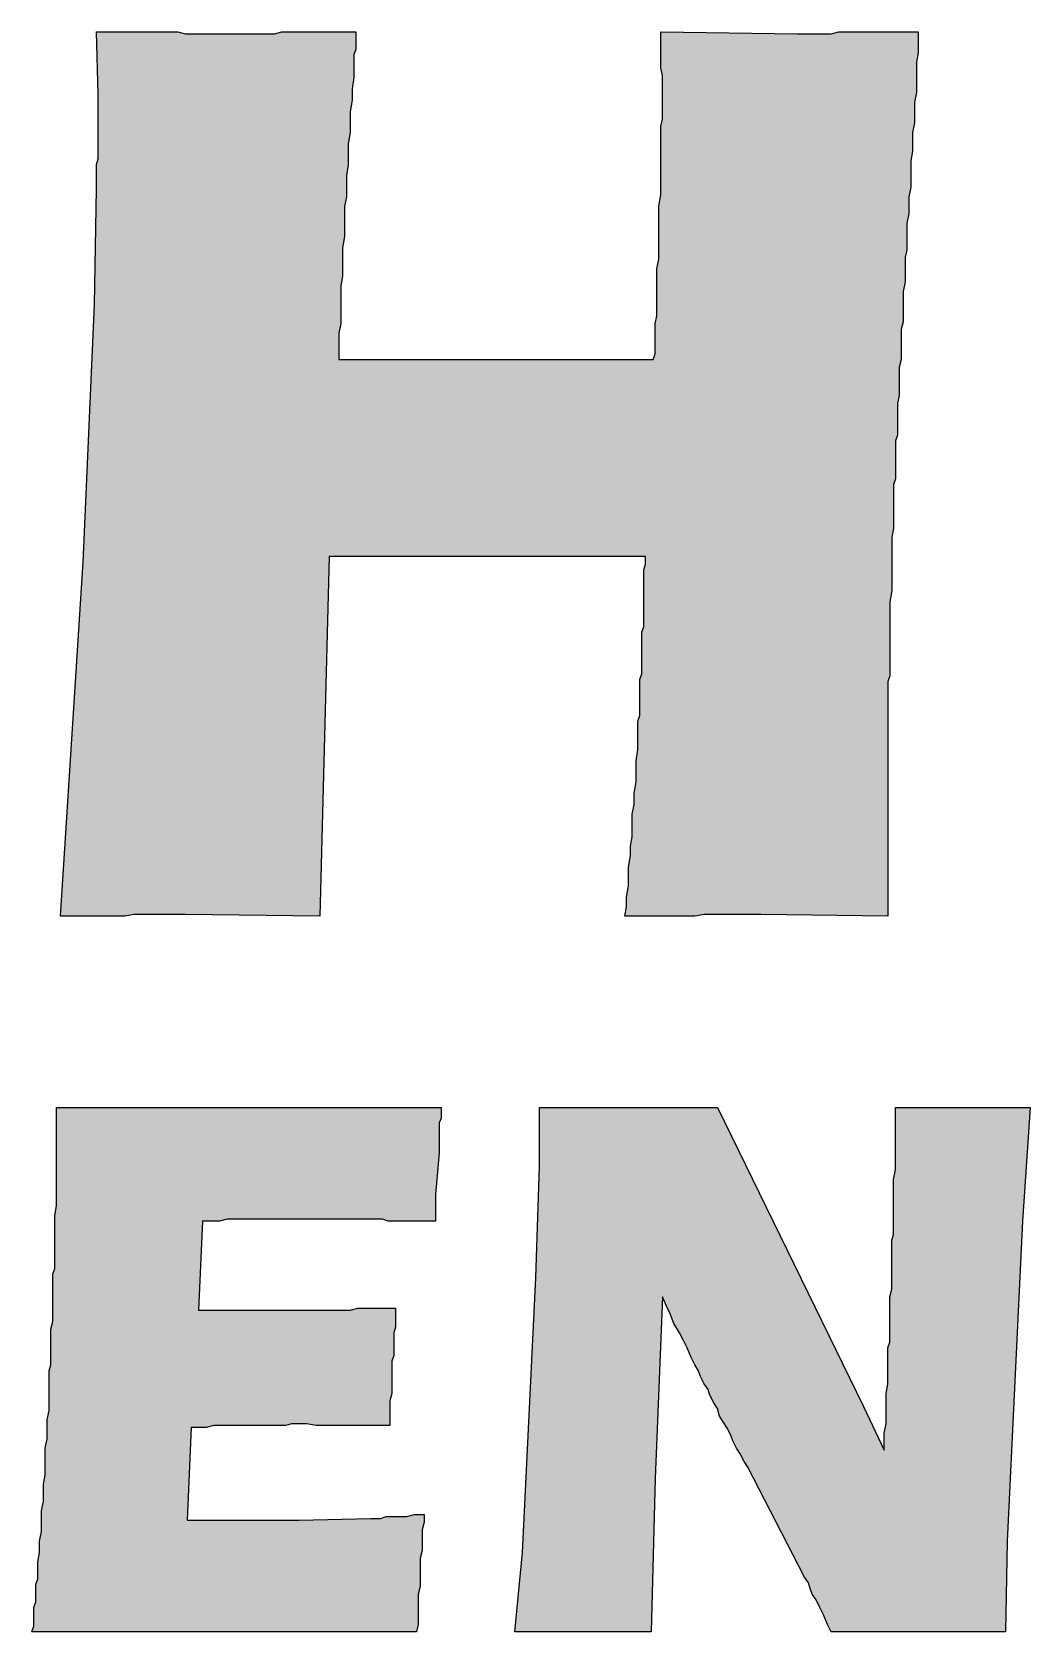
# Model space of a CAD drawing. Extents: x 0 to 17.8, y 0 to 22.
# Drawn here: x 14.9952 to 15.2679, y 3.3434 to 3.7807 of the extents above; entities that cross this region are included whole.
import ezdxf

# ---------------------------------------------------------------- set-up
doc = ezdxf.new("R2010")
doc.units = 0
doc.header["$LTSCALE"] = 10
doc.header["$MEASUREMENT"] = 0
doc.layers.add('BDR-18', color=1, linetype='Continuous')

# ---------------------------------------------------------------- blocks, each defined once
blk = doc.blocks.new('hel_logo_md_borderless_NAN')
at = {"layer": 'BDR-18', "linetype": 'ByBlock'}
h = blk.add_hatch(color=256, dxfattribs=at)
h.dxf.hatch_style = 1
h.paths.add_polyline_path([(0.60466, 0.95615), (0.6146, 1.11099), (0.61957, 1.2236), (0.6204, 1.27411), (0.6204, 1.2766), (0.6204, 1.27908), (0.6204, 1.28156), (0.6204, 1.28488), (0.62123, 1.28736), (0.62123, 1.28984), (0.62123, 1.29233), (0.62123, 1.29481), (0.62123, 1.29812), (0.62123, 1.30061), (0.62123, 1.30309), (0.62123, 1.30558), (0.62123, 1.30806), (0.62123, 1.31055), (0.62123, 1.31303), (0.62123, 1.31551), (0.6204, 1.34284), (0.62288, 1.34284), (0.62537, 1.34284), (0.63033, 1.34284), (0.6353, 1.34284), (0.63944, 1.34284), (0.64358, 1.34284), (0.64772, 1.34284), (0.65186, 1.34284), (0.656, 1.34284), (0.65931, 1.34201), (0.66263, 1.34201), (0.66594, 1.34201), (0.66925, 1.34201), (0.67256, 1.34201), (0.67505, 1.34201), (0.67753, 1.34201), (0.68002, 1.34201), (0.68498, 1.34201), (0.68664, 1.34201), (0.68995, 1.34201), (0.69244, 1.34201), (0.69492, 1.34201), (0.69823, 1.34201), (0.70154, 1.34284), (0.70486, 1.34284), (0.709, 1.34284), (0.71231, 1.34284), (0.71645, 1.34284), (0.72059, 1.34284), (0.72473, 1.34284), (0.7297, 1.34284), (0.73384, 1.34284), (0.73384, 1.34035), (0.73384, 1.33787), (0.73384, 1.33539), (0.73301, 1.3329), (0.73301, 1.33042), (0.73301, 1.32793), (0.73301, 1.32545), (0.73301, 1.32297), (0.73218, 1.318), (0.73218, 1.31303), (0.73135, 1.30806), (0.73135, 1.30309), (0.73135, 1.29895), (0.73053, 1.29398), (0.73053, 1.28902), (0.73053, 1.28488), (0.7297, 1.27991), (0.7297, 1.27494), (0.7297, 1.2708), (0.72887, 1.26666), (0.72887, 1.26169), (0.72887, 1.25755), (0.72887, 1.25341), (0.72804, 1.24844), (0.72804, 1.2443), (0.72804, 1.24016), (0.72804, 1.23602), (0.72721, 1.23188), (0.72721, 1.22774), (0.72721, 1.2236), (0.72721, 1.21946), (0.72721, 1.21532), (0.72638, 1.21118), (0.72638, 1.20704), (0.72638, 1.2029), (0.72638, 1.19959), (0.86384, 1.19959), (0.86467, 1.20207), (0.86467, 1.20539), (0.86467, 1.2087), (0.86467, 1.21201), (0.86467, 1.21532), (0.86549, 1.21863), (0.86549, 1.22277), (0.86549, 1.22691), (0.86549, 1.23023), (0.86549, 1.23437), (0.86549, 1.23933), (0.86632, 1.24348), (0.86632, 1.24762), (0.86632, 1.25258), (0.86632, 1.25755), (0.86632, 1.26004), (0.86632, 1.26169), (0.86632, 1.26418), (0.86632, 1.26666), (0.86715, 1.27163), (0.86715, 1.27577), (0.86715, 1.27991), (0.86715, 1.28405), (0.86715, 1.28819), (0.86715, 1.29233), (0.86715, 1.29564), (0.86715, 1.29895), (0.86715, 1.30144), (0.86798, 1.30475), (0.86798, 1.30723), (0.86798, 1.30972), (0.86798, 1.3122), (0.86798, 1.31634), (0.86798, 1.318), (0.86798, 1.32048), (0.86798, 1.32379), (0.86715, 1.32711), (0.86715, 1.33042), (0.86715, 1.33373), (0.86715, 1.3387), (0.86715, 1.34284), (0.92677, 1.34201), (0.93008, 1.34201), (0.93174, 1.34201), (0.93422, 1.34201), (0.93588, 1.34201), (0.93919, 1.34201), (0.94167, 1.34201), (0.94498, 1.34284), (0.9483, 1.34284), (0.95244, 1.34284), (0.95658, 1.34284), (0.96072, 1.34284), (0.96486, 1.34284), (0.96734, 1.34284), (0.96983, 1.34284), (0.97231, 1.34284), (0.97479, 1.34284), (0.97728, 1.34284), (0.97976, 1.34284), (0.97976, 1.3387), (0.97976, 1.33373), (0.97893, 1.32959), (0.97893, 1.32462), (0.97893, 1.32048), (0.97893, 1.31634), (0.97811, 1.3122), (0.97811, 1.30723), (0.97811, 1.30309), (0.97728, 1.29895), (0.97728, 1.29481), (0.97728, 1.29067), (0.97645, 1.28653), (0.97645, 1.28239), (0.97645, 1.27908), (0.97645, 1.27494), (0.97562, 1.2708), (0.97562, 1.26666), (0.97562, 1.26335), (0.97479, 1.25921), (0.97479, 1.25507), (0.97479, 1.25176), (0.97479, 1.24762), (0.97397, 1.2443), (0.97397, 1.24016), (0.97397, 1.23685), (0.97397, 1.23354), (0.97314, 1.2294), (0.97314, 1.22609), (0.97314, 1.22277), (0.97314, 1.21946), (0.97314, 1.21615), (0.97231, 1.21284), (0.97231, 1.20953), (0.97231, 1.20621), (0.97231, 1.2029), (0.97231, 1.19959), (0.97148, 1.19628), (0.97148, 1.19297), (0.97148, 1.18965), (0.97148, 1.18717), (0.97148, 1.18386), (0.97065, 1.18054), (0.97065, 1.17806), (0.97065, 1.17475), (0.97065, 1.17226), (0.97065, 1.16895), (0.97065, 1.16647), (0.96983, 1.16398), (0.96983, 1.16067), (0.96983, 1.15819), (0.96983, 1.1557), (0.96983, 1.15322), (0.96983, 1.14991), (0.96983, 1.14742), (0.969, 1.14494), (0.969, 1.14246), (0.969, 1.13997), (0.969, 1.13583), (0.969, 1.13086), (0.969, 1.1259), (0.96817, 1.12175), (0.96817, 1.11761), (0.96817, 1.11265), (0.96817, 1.10851), (0.96817, 1.10354), (0.96817, 1.09857), (0.96734, 1.0936), (0.96734, 1.08946), (0.96734, 1.08449), (0.96734, 1.08201), (0.96734, 1.07953), (0.96734, 1.07704), (0.96734, 1.07456), (0.96734, 1.07207), (0.96734, 1.06876), (0.96734, 1.06628), (0.96734, 1.06379), (0.96734, 1.06131), (0.96651, 1.05882), (0.96651, 1.05634), (0.96651, 1.05386), (0.96651, 1.05054), (0.96651, 1.04806), (0.96651, 1.04558), (0.96651, 1.04309), (0.96651, 1.04061), (0.96651, 1.0373), (0.96651, 1.03481), (0.96651, 1.03233), (0.96651, 1.02902), (0.96651, 1.02653), (0.96651, 1.02405), (0.96651, 1.02074), (0.96651, 1.01825), (0.96651, 1.01577), (0.96651, 1.01246), (0.96651, 1.00997), (0.96651, 1.00666), (0.96651, 1.00417), (0.96651, 1.00086), (0.96651, 0.99838), (0.96651, 0.99507), (0.96651, 0.99258), (0.96651, 0.98927), (0.96651, 0.98679), (0.96651, 0.98347), (0.96651, 0.98016), (0.96651, 0.97768), (0.96651, 0.97437), (0.96651, 0.97188), (0.96651, 0.96857), (0.96651, 0.96526), (0.96651, 0.96195), (0.96651, 0.95946), (0.96651, 0.95615), (0.91104, 0.95698), (0.90689, 0.95698), (0.90524, 0.95698), (0.90275, 0.95698), (0.89944, 0.95698), (0.89696, 0.95698), (0.89365, 0.95698), (0.88951, 0.95698), (0.88619, 0.95698), (0.88205, 0.95615), (0.87791, 0.95615), (0.87295, 0.95615), (0.87046, 0.95615), (0.86798, 0.95615), (0.86549, 0.95615), (0.86301, 0.95615), (0.8597, 0.95615), (0.85721, 0.95615), (0.85473, 0.95615), (0.85142, 0.95615), (0.85225, 0.96029), (0.85225, 0.96443), (0.85307, 0.9694), (0.85307, 0.97354), (0.85307, 0.97768), (0.8539, 0.98265), (0.8539, 0.98679), (0.85473, 0.99093), (0.85473, 0.99589), (0.85473, 1.00086), (0.85556, 1.005), (0.85556, 1.00997), (0.85639, 1.01494), (0.85639, 1.01908), (0.85639, 1.02405), (0.85721, 1.02902), (0.85721, 1.0315), (0.85721, 1.03398), (0.85721, 1.03647), (0.85721, 1.03895), (0.85721, 1.04144), (0.85804, 1.04392), (0.85804, 1.0464), (0.85804, 1.04889), (0.85804, 1.05137), (0.85804, 1.05386), (0.85804, 1.05717), (0.85804, 1.05965), (0.85887, 1.06214), (0.85887, 1.06462), (0.85887, 1.06711), (0.85887, 1.06959), (0.85887, 1.07207), (0.85887, 1.07539), (0.85887, 1.07787), (0.85887, 1.08035), (0.8597, 1.08284), (0.8597, 1.08532), (0.8597, 1.08863), (0.8597, 1.09112), (0.8597, 1.0936), (0.8597, 1.09691), (0.8597, 1.0994), (0.8597, 1.10188), (0.8597, 1.10519), (0.8597, 1.10768), (0.86053, 1.11016), (0.86053, 1.11347), (0.72224, 1.11347), (0.7181, 0.95615), (0.65931, 0.95698), (0.656, 0.95698), (0.65352, 0.95698), (0.65186, 0.95698), (0.64938, 0.95698), (0.64607, 0.95698), (0.64358, 0.95698), (0.64027, 0.95698), (0.63696, 0.95698), (0.63282, 0.95615), (0.62868, 0.95615), (0.62454, 0.95615), (0.6204, 0.95615), (0.61791, 0.95615), (0.61543, 0.95615), (0.61295, 0.95615), (0.61046, 0.95615), (0.60798, 0.95615)])
h = blk.add_hatch(color=256, dxfattribs=at)
h.dxf.hatch_style = 1
h.paths.add_polyline_path([(0.59224, 0.64315), (0.59307, 0.64564), (0.59307, 0.64812), (0.59307, 0.65061), (0.59307, 0.65392), (0.5939, 0.6564), (0.5939, 0.65889), (0.5939, 0.66137), (0.5939, 0.66386), (0.59473, 0.66634), (0.59473, 0.66882), (0.59473, 0.67379), (0.59556, 0.67793), (0.59556, 0.6829), (0.59638, 0.68704), (0.59638, 0.69201), (0.59638, 0.69615), (0.59721, 0.70029), (0.59721, 0.70443), (0.59721, 0.70774), (0.59804, 0.71188), (0.59804, 0.71602), (0.59804, 0.71933), (0.59804, 0.72347), (0.59887, 0.72761), (0.59887, 0.73175), (0.59887, 0.73589), (0.5997, 0.74003), (0.5997, 0.745), (0.5997, 0.74997), (0.5997, 0.75245), (0.5997, 0.75494), (0.5997, 0.75742), (0.60052, 0.75991), (0.60052, 0.76239), (0.60052, 0.76487), (0.60052, 0.76736), (0.60052, 0.77067), (0.60052, 0.77316), (0.60052, 0.77564), (0.60135, 0.77895), (0.60135, 0.78144), (0.60135, 0.78475), (0.60135, 0.78723), (0.60135, 0.79054), (0.60135, 0.79386), (0.60135, 0.79634), (0.60135, 0.79965), (0.60218, 0.80214), (0.60218, 0.80545), (0.60218, 0.80793), (0.60218, 0.81042), (0.60218, 0.8129), (0.60218, 0.81538), (0.60218, 0.8187), (0.60218, 0.82035), (0.60218, 0.82532), (0.60301, 0.82946), (0.60301, 0.8336), (0.60301, 0.83774), (0.60301, 0.84188), (0.60301, 0.84519), (0.60301, 0.84768), (0.60301, 0.85099), (0.60301, 0.85347), (0.60301, 0.85596), (0.60301, 0.85761), (0.60301, 0.87252), (0.60798, 0.87252), (0.61212, 0.87252), (0.61709, 0.87252), (0.62205, 0.87252), (0.62454, 0.87252), (0.62702, 0.87252), (0.62951, 0.87252), (0.63199, 0.87252), (0.63447, 0.87252), (0.63696, 0.87252), (0.63944, 0.87252), (0.64193, 0.87252), (0.64524, 0.87252), (0.64772, 0.87252), (0.65021, 0.87252), (0.65352, 0.87252), (0.656, 0.87252), (0.65931, 0.87252), (0.6618, 0.87252), (0.66511, 0.87252), (0.66759, 0.87252), (0.67091, 0.87252), (0.67339, 0.87252), (0.6767, 0.87252), (0.68002, 0.87252), (0.6825, 0.87252), (0.68581, 0.87252), (0.68912, 0.87252), (0.69161, 0.87252), (0.69492, 0.87252), (0.6974, 0.87252), (0.70072, 0.87252), (0.7032, 0.87252), (0.70568, 0.87252), (0.709, 0.87252), (0.71148, 0.87252), (0.71396, 0.87252), (0.71728, 0.87252), (0.71976, 0.87252), (0.72224, 0.87252), (0.72473, 0.87252), (0.72721, 0.87252), (0.73053, 0.87252), (0.73301, 0.87252), (0.73549, 0.87252), (0.73798, 0.87252), (0.74046, 0.87252), (0.74295, 0.87252), (0.74543, 0.87252), (0.74791, 0.87252), (0.75288, 0.87252), (0.75702, 0.87252), (0.76199, 0.87252), (0.76696, 0.87252), (0.7711, 0.87252), (0.7711, 0.86755), (0.77027, 0.86589), (0.77027, 0.86258), (0.77027, 0.86093), (0.77027, 0.85844), (0.77027, 0.85596), (0.77027, 0.85265), (0.76861, 0.83443), (0.76861, 0.83112), (0.76861, 0.82863), (0.76861, 0.82532), (0.76861, 0.82284), (0.7653, 0.82284), (0.76199, 0.82284), (0.75785, 0.82284), (0.75454, 0.82284), (0.75123, 0.82284), (0.74791, 0.82284), (0.74543, 0.82366), (0.74212, 0.82366), (0.73881, 0.82366), (0.73632, 0.82366), (0.73301, 0.82366), (0.73053, 0.82366), (0.72804, 0.82366), (0.72473, 0.82366), (0.72224, 0.82366), (0.71976, 0.82366), (0.71728, 0.82366), (0.71479, 0.82366), (0.71231, 0.82366), (0.70982, 0.82366), (0.70568, 0.82366), (0.70154, 0.82366), (0.69823, 0.82366), (0.69575, 0.82366), (0.69244, 0.82366), (0.69078, 0.82366), (0.6883, 0.82366), (0.68664, 0.82366), (0.68416, 0.82366), (0.68084, 0.82366), (0.67753, 0.82366), (0.67422, 0.82284), (0.67091, 0.82284), (0.66677, 0.82284), (0.66511, 0.78392), (0.67008, 0.78392), (0.67422, 0.78392), (0.6767, 0.78392), (0.67919, 0.78392), (0.68167, 0.78392), (0.68416, 0.78392), (0.68664, 0.78392), (0.68995, 0.78392), (0.69244, 0.78392), (0.69492, 0.78392), (0.69823, 0.78392), (0.70072, 0.78392), (0.70403, 0.78392), (0.70651, 0.78392), (0.709, 0.78392), (0.71231, 0.78392), (0.71479, 0.78392), (0.71645, 0.78392), (0.71893, 0.78392), (0.72224, 0.78392), (0.72473, 0.78392), (0.72804, 0.78392), (0.73135, 0.78392), (0.73467, 0.78475), (0.73881, 0.78475), (0.74295, 0.78475), (0.74709, 0.78475), (0.75123, 0.78475), (0.75123, 0.78226), (0.75123, 0.77895), (0.75123, 0.77647), (0.7504, 0.77398), (0.7504, 0.77067), (0.7504, 0.76736), (0.7504, 0.76405), (0.74957, 0.76156), (0.74957, 0.75825), (0.74957, 0.75494), (0.74957, 0.75163), (0.74957, 0.74749), (0.74874, 0.74417), (0.74874, 0.74086), (0.74874, 0.73755), (0.74874, 0.73341), (0.74543, 0.73341), (0.74212, 0.73341), (0.73963, 0.73341), (0.73632, 0.73341), (0.73384, 0.73341), (0.73053, 0.73341), (0.72804, 0.73341), (0.72556, 0.73341), (0.72307, 0.73341), (0.72059, 0.73341), (0.71645, 0.73341), (0.71231, 0.73424), (0.70817, 0.73424), (0.70568, 0.73424), (0.7032, 0.73341), (0.70072, 0.73341), (0.69823, 0.73341), (0.69492, 0.73341), (0.69244, 0.73341), (0.68912, 0.73341), (0.68664, 0.73341), (0.68333, 0.73341), (0.68084, 0.73341), (0.67753, 0.73341), (0.67505, 0.73341), (0.67174, 0.73341), (0.66842, 0.73258), (0.66511, 0.73258), (0.6618, 0.73258), (0.66014, 0.69201), (0.67753, 0.69201), (0.68002, 0.69201), (0.6825, 0.69201), (0.68581, 0.69201), (0.68912, 0.69201), (0.69326, 0.69201), (0.69575, 0.69201), (0.69823, 0.69201), (0.70072, 0.69201), (0.7032, 0.69201), (0.70651, 0.69201), (0.709, 0.69201), (0.74046, 0.69284), (0.74212, 0.69284), (0.7446, 0.69284), (0.74709, 0.69366), (0.74957, 0.69366), (0.75288, 0.69366), (0.75619, 0.69366), (0.75951, 0.69449), (0.76365, 0.69449), (0.76365, 0.69118), (0.76282, 0.68787), (0.76282, 0.68538), (0.76282, 0.68207), (0.76282, 0.67876), (0.76199, 0.67545), (0.76199, 0.67214), (0.76199, 0.66882), (0.76199, 0.66551), (0.76199, 0.66303), (0.76116, 0.65972), (0.76116, 0.6564), (0.76116, 0.65309), (0.76116, 0.64978), (0.76116, 0.64647), (0.76033, 0.64315), (0.75619, 0.64315), (0.75123, 0.64315), (0.74626, 0.64315), (0.74212, 0.64315), (0.73715, 0.64315), (0.73218, 0.64315), (0.7297, 0.64315), (0.72721, 0.64315), (0.72473, 0.64315), (0.72224, 0.64315), (0.71976, 0.64315), (0.71728, 0.64315), (0.71479, 0.64315), (0.71231, 0.64315), (0.709, 0.64315), (0.70651, 0.64315), (0.70403, 0.64315), (0.70154, 0.64315), (0.69906, 0.64315), (0.69658, 0.64315), (0.69326, 0.64315), (0.69078, 0.64315), (0.6883, 0.64315), (0.68581, 0.64315), (0.6825, 0.64315), (0.68002, 0.64315), (0.61377, 0.64315)])
h = blk.add_hatch(color=256, dxfattribs=at)
h.dxf.hatch_style = 1
h.paths.add_polyline_path([(0.80339, 0.64315), (0.8067, 0.67793), (0.8125, 0.798), (0.81416, 0.84685), (0.81416, 0.87252), (0.81747, 0.87252), (0.81995, 0.87252), (0.82244, 0.87252), (0.82575, 0.87252), (0.82823, 0.87252), (0.83072, 0.87252), (0.83403, 0.87252), (0.83651, 0.87252), (0.839, 0.87252), (0.84148, 0.87252), (0.84396, 0.87252), (0.84645, 0.87252), (0.85059, 0.87252), (0.85556, 0.87252), (0.85887, 0.87252), (0.86301, 0.87252), (0.86632, 0.87252), (0.87129, 0.87252), (0.87295, 0.87252), (0.87543, 0.87252), (0.87791, 0.87252), (0.8804, 0.87252), (0.88288, 0.87252), (0.88619, 0.87252), (0.88868, 0.87252), (0.89199, 0.87252), (0.95575, 0.74169), (0.96486, 0.72265), (0.96486, 0.72679), (0.96486, 0.7301), (0.96568, 0.73424), (0.96568, 0.73838), (0.96568, 0.74252), (0.96568, 0.74749), (0.96651, 0.75163), (0.96651, 0.75411), (0.96651, 0.75659), (0.96651, 0.75908), (0.96651, 0.76156), (0.96651, 0.76487), (0.96651, 0.76736), (0.96734, 0.76984), (0.96734, 0.77233), (0.96734, 0.77564), (0.96734, 0.77812), (0.96734, 0.78061), (0.96734, 0.78392), (0.96734, 0.7864), (0.96734, 0.78972), (0.96817, 0.79303), (0.96817, 0.79551), (0.96817, 0.79882), (0.96817, 0.80214), (0.96817, 0.80545), (0.96817, 0.80876), (0.96817, 0.81124), (0.96817, 0.81456), (0.969, 0.81704), (0.969, 0.82035), (0.969, 0.82284), (0.969, 0.82615), (0.969, 0.82863), (0.969, 0.83112), (0.969, 0.8336), (0.969, 0.83609), (0.969, 0.83857), (0.969, 0.84105), (0.96983, 0.84519), (0.96983, 0.84933), (0.96983, 0.85347), (0.96983, 0.85761), (0.96983, 0.86093), (0.96983, 0.86424), (0.96983, 0.86755), (0.96983, 0.87003), (0.96983, 0.87252), (0.97479, 0.87252), (0.97893, 0.87252), (0.98307, 0.87252), (0.98639, 0.87252), (0.99053, 0.87252), (0.99384, 0.87252), (0.99632, 0.87252), (0.99963, 0.87252), (1.00129, 0.87252), (1.00295, 0.87252), (1.00626, 0.87252), (1.00957, 0.87252), (1.01371, 0.87252), (1.01537, 0.87252), (1.01785, 0.87252), (1.02033, 0.87252), (1.02282, 0.87252), (1.02613, 0.87252), (1.02862, 0.87252), (1.0253, 0.82284), (1.01868, 0.6829), (1.01785, 0.64315), (1.01288, 0.64315), (1.00791, 0.64315), (1.00377, 0.64315), (0.99881, 0.64315), (0.99467, 0.64315), (0.9897, 0.64315), (0.98556, 0.64315), (0.98142, 0.64315), (0.97728, 0.64315), (0.97314, 0.64315), (0.969, 0.64315), (0.96651, 0.64315), (0.96403, 0.64315), (0.96154, 0.64315), (0.95906, 0.64315), (0.95658, 0.64315), (0.95409, 0.64315), (0.95078, 0.64315), (0.9483, 0.64315), (0.94498, 0.64315), (0.94167, 0.64315), (0.94002, 0.64647), (0.93836, 0.65061), (0.9367, 0.65392), (0.93505, 0.65723), (0.93339, 0.65972), (0.93256, 0.6622), (0.93174, 0.66468), (0.93008, 0.66717), (0.90524, 0.71519), (0.90358, 0.71768), (0.90193, 0.72099), (0.90027, 0.72347), (0.89861, 0.72679), (0.89779, 0.72927), (0.89613, 0.73258), (0.89447, 0.73507), (0.89282, 0.73755), (0.89199, 0.74086), (0.89033, 0.74335), (0.88868, 0.74666), (0.88785, 0.74914), (0.88619, 0.75163), (0.88454, 0.75494), (0.88371, 0.75742), (0.88205, 0.75991), (0.8804, 0.76322), (0.87874, 0.76736), (0.87709, 0.77067), (0.87543, 0.77398), (0.87295, 0.77812), (0.87129, 0.78226), (0.86963, 0.78558), (0.86798, 0.78972), (0.86467, 0.71023), (0.86301, 0.64315), (0.85887, 0.64315), (0.85473, 0.64315), (0.85059, 0.64315), (0.84645, 0.64315), (0.84314, 0.64315), (0.83982, 0.64315), (0.83734, 0.64315), (0.83486, 0.64315), (0.83237, 0.64315), (0.82989, 0.64315), (0.82658, 0.64315), (0.82244, 0.64315), (0.81912, 0.64315), (0.81664, 0.64315), (0.81416, 0.64315), (0.81167, 0.64315), (0.80919, 0.64315), (0.8067, 0.64315)])
for points in [[(0.60466, 0.95615), (0.6146, 1.11099), (0.61957, 1.2236), (0.6204, 1.27411), (0.6204, 1.2766), (0.6204, 1.27908), (0.6204, 1.28156), (0.6204, 1.28488), (0.62123, 1.28736), (0.62123, 1.28984), (0.62123, 1.29233), (0.62123, 1.29481), (0.62123, 1.29812), (0.62123, 1.30061), (0.62123, 1.30309), (0.62123, 1.30558), (0.62123, 1.30806), (0.62123, 1.31055), (0.62123, 1.31303), (0.62123, 1.31551), (0.6204, 1.34284), (0.62288, 1.34284), (0.62537, 1.34284), (0.63033, 1.34284), (0.6353, 1.34284), (0.63944, 1.34284), (0.64358, 1.34284), (0.64772, 1.34284), (0.65186, 1.34284), (0.656, 1.34284), (0.65931, 1.34201), (0.66263, 1.34201), (0.66594, 1.34201), (0.66925, 1.34201), (0.67256, 1.34201), (0.67505, 1.34201), (0.67753, 1.34201), (0.68002, 1.34201), (0.68498, 1.34201), (0.68664, 1.34201), (0.68995, 1.34201), (0.69244, 1.34201), (0.69492, 1.34201), (0.69823, 1.34201), (0.70154, 1.34284), (0.70486, 1.34284), (0.709, 1.34284), (0.71231, 1.34284), (0.71645, 1.34284), (0.72059, 1.34284), (0.72473, 1.34284), (0.7297, 1.34284), (0.73384, 1.34284), (0.73384, 1.34035), (0.73384, 1.33787), (0.73384, 1.33539), (0.73301, 1.3329), (0.73301, 1.33042), (0.73301, 1.32793), (0.73301, 1.32545), (0.73301, 1.32297), (0.73218, 1.318), (0.73218, 1.31303), (0.73135, 1.30806), (0.73135, 1.30309), (0.73135, 1.29895), (0.73053, 1.29398), (0.73053, 1.28902), (0.73053, 1.28488), (0.7297, 1.27991), (0.7297, 1.27494), (0.7297, 1.2708), (0.72887, 1.26666), (0.72887, 1.26169), (0.72887, 1.25755), (0.72887, 1.25341), (0.72804, 1.24844), (0.72804, 1.2443), (0.72804, 1.24016), (0.72804, 1.23602), (0.72721, 1.23188), (0.72721, 1.22774), (0.72721, 1.2236), (0.72721, 1.21946), (0.72721, 1.21532), (0.72638, 1.21118), (0.72638, 1.20704), (0.72638, 1.2029), (0.72638, 1.19959), (0.86384, 1.19959), (0.86467, 1.20207), (0.86467, 1.20539), (0.86467, 1.2087), (0.86467, 1.21201), (0.86467, 1.21532), (0.86549, 1.21863), (0.86549, 1.22277), (0.86549, 1.22691), (0.86549, 1.23023), (0.86549, 1.23437), (0.86549, 1.23933), (0.86632, 1.24348), (0.86632, 1.24762), (0.86632, 1.25258), (0.86632, 1.25755), (0.86632, 1.26004), (0.86632, 1.26169), (0.86632, 1.26418), (0.86632, 1.26666), (0.86715, 1.27163), (0.86715, 1.27577), (0.86715, 1.27991), (0.86715, 1.28405), (0.86715, 1.28819), (0.86715, 1.29233), (0.86715, 1.29564), (0.86715, 1.29895), (0.86715, 1.30144), (0.86798, 1.30475), (0.86798, 1.30723), (0.86798, 1.30972), (0.86798, 1.3122), (0.86798, 1.31634), (0.86798, 1.318), (0.86798, 1.32048), (0.86798, 1.32379), (0.86715, 1.32711), (0.86715, 1.33042), (0.86715, 1.33373), (0.86715, 1.3387), (0.86715, 1.34284), (0.92677, 1.34201), (0.93008, 1.34201), (0.93174, 1.34201), (0.93422, 1.34201), (0.93588, 1.34201), (0.93919, 1.34201), (0.94167, 1.34201), (0.94498, 1.34284), (0.9483, 1.34284), (0.95244, 1.34284), (0.95658, 1.34284), (0.96072, 1.34284), (0.96486, 1.34284), (0.96734, 1.34284), (0.96983, 1.34284), (0.97231, 1.34284), (0.97479, 1.34284), (0.97728, 1.34284), (0.97976, 1.34284), (0.97976, 1.3387), (0.97976, 1.33373), (0.97893, 1.32959), (0.97893, 1.32462), (0.97893, 1.32048), (0.97893, 1.31634), (0.97811, 1.3122), (0.97811, 1.30723), (0.97811, 1.30309), (0.97728, 1.29895), (0.97728, 1.29481), (0.97728, 1.29067), (0.97645, 1.28653), (0.97645, 1.28239), (0.97645, 1.27908), (0.97645, 1.27494), (0.97562, 1.2708), (0.97562, 1.26666), (0.97562, 1.26335), (0.97479, 1.25921), (0.97479, 1.25507), (0.97479, 1.25176), (0.97479, 1.24762), (0.97397, 1.2443), (0.97397, 1.24016), (0.97397, 1.23685), (0.97397, 1.23354), (0.97314, 1.2294), (0.97314, 1.22609), (0.97314, 1.22277), (0.97314, 1.21946), (0.97314, 1.21615), (0.97231, 1.21284), (0.97231, 1.20953), (0.97231, 1.20621), (0.97231, 1.2029), (0.97231, 1.19959), (0.97148, 1.19628), (0.97148, 1.19297), (0.97148, 1.18965), (0.97148, 1.18717), (0.97148, 1.18386), (0.97065, 1.18054), (0.97065, 1.17806), (0.97065, 1.17475), (0.97065, 1.17226), (0.97065, 1.16895), (0.97065, 1.16647), (0.96983, 1.16398), (0.96983, 1.16067), (0.96983, 1.15819), (0.96983, 1.1557), (0.96983, 1.15322), (0.96983, 1.14991), (0.96983, 1.14742), (0.969, 1.14494), (0.969, 1.14246), (0.969, 1.13997), (0.969, 1.13583), (0.969, 1.13086), (0.969, 1.1259), (0.96817, 1.12175), (0.96817, 1.11761), (0.96817, 1.11265), (0.96817, 1.10851), (0.96817, 1.10354), (0.96817, 1.09857), (0.96734, 1.0936), (0.96734, 1.08946), (0.96734, 1.08449), (0.96734, 1.08201), (0.96734, 1.07953), (0.96734, 1.07704), (0.96734, 1.07456), (0.96734, 1.07207), (0.96734, 1.06876), (0.96734, 1.06628), (0.96734, 1.06379), (0.96734, 1.06131), (0.96651, 1.05882), (0.96651, 1.05634), (0.96651, 1.05386), (0.96651, 1.05054), (0.96651, 1.04806), (0.96651, 1.04558), (0.96651, 1.04309), (0.96651, 1.04061), (0.96651, 1.0373), (0.96651, 1.03481), (0.96651, 1.03233), (0.96651, 1.02902), (0.96651, 1.02653), (0.96651, 1.02405), (0.96651, 1.02074), (0.96651, 1.01825), (0.96651, 1.01577), (0.96651, 1.01246), (0.96651, 1.00997), (0.96651, 1.00666), (0.96651, 1.00417), (0.96651, 1.00086), (0.96651, 0.99838), (0.96651, 0.99507), (0.96651, 0.99258), (0.96651, 0.98927), (0.96651, 0.98679), (0.96651, 0.98347), (0.96651, 0.98016), (0.96651, 0.97768), (0.96651, 0.97437), (0.96651, 0.97188), (0.96651, 0.96857), (0.96651, 0.96526), (0.96651, 0.96195), (0.96651, 0.95946), (0.96651, 0.95615), (0.91104, 0.95698), (0.90689, 0.95698), (0.90524, 0.95698), (0.90275, 0.95698), (0.89944, 0.95698), (0.89696, 0.95698), (0.89365, 0.95698), (0.88951, 0.95698), (0.88619, 0.95698), (0.88205, 0.95615), (0.87791, 0.95615), (0.87295, 0.95615), (0.87046, 0.95615), (0.86798, 0.95615), (0.86549, 0.95615), (0.86301, 0.95615), (0.8597, 0.95615), (0.85721, 0.95615), (0.85473, 0.95615), (0.85142, 0.95615), (0.85225, 0.96029), (0.85225, 0.96443), (0.85307, 0.9694), (0.85307, 0.97354), (0.85307, 0.97768), (0.8539, 0.98265), (0.8539, 0.98679), (0.85473, 0.99093), (0.85473, 0.99589), (0.85473, 1.00086), (0.85556, 1.005), (0.85556, 1.00997), (0.85639, 1.01494), (0.85639, 1.01908), (0.85639, 1.02405), (0.85721, 1.02902), (0.85721, 1.0315), (0.85721, 1.03398), (0.85721, 1.03647), (0.85721, 1.03895), (0.85721, 1.04144), (0.85804, 1.04392), (0.85804, 1.0464), (0.85804, 1.04889), (0.85804, 1.05137), (0.85804, 1.05386), (0.85804, 1.05717), (0.85804, 1.05965), (0.85887, 1.06214), (0.85887, 1.06462), (0.85887, 1.06711), (0.85887, 1.06959), (0.85887, 1.07207), (0.85887, 1.07539), (0.85887, 1.07787), (0.85887, 1.08035), (0.8597, 1.08284), (0.8597, 1.08532), (0.8597, 1.08863), (0.8597, 1.09112), (0.8597, 1.0936), (0.8597, 1.09691), (0.8597, 1.0994), (0.8597, 1.10188), (0.8597, 1.10519), (0.8597, 1.10768), (0.86053, 1.11016), (0.86053, 1.11347), (0.72224, 1.11347), (0.7181, 0.95615), (0.65931, 0.95698), (0.656, 0.95698), (0.65352, 0.95698), (0.65186, 0.95698), (0.64938, 0.95698), (0.64607, 0.95698), (0.64358, 0.95698), (0.64027, 0.95698), (0.63696, 0.95698), (0.63282, 0.95615), (0.62868, 0.95615), (0.62454, 0.95615), (0.6204, 0.95615), (0.61791, 0.95615), (0.61543, 0.95615), (0.61295, 0.95615), (0.61046, 0.95615), (0.60798, 0.95615)], [(0.59224, 0.64315), (0.59307, 0.64564), (0.59307, 0.64812), (0.59307, 0.65061), (0.59307, 0.65392), (0.5939, 0.6564), (0.5939, 0.65889), (0.5939, 0.66137), (0.5939, 0.66386), (0.59473, 0.66634), (0.59473, 0.66882), (0.59473, 0.67379), (0.59556, 0.67793), (0.59556, 0.6829), (0.59638, 0.68704), (0.59638, 0.69201), (0.59638, 0.69615), (0.59721, 0.70029), (0.59721, 0.70443), (0.59721, 0.70774), (0.59804, 0.71188), (0.59804, 0.71602), (0.59804, 0.71933), (0.59804, 0.72347), (0.59887, 0.72761), (0.59887, 0.73175), (0.59887, 0.73589), (0.5997, 0.74003), (0.5997, 0.745), (0.5997, 0.74997), (0.5997, 0.75245), (0.5997, 0.75494), (0.5997, 0.75742), (0.60052, 0.75991), (0.60052, 0.76239), (0.60052, 0.76487), (0.60052, 0.76736), (0.60052, 0.77067), (0.60052, 0.77316), (0.60052, 0.77564), (0.60135, 0.77895), (0.60135, 0.78144), (0.60135, 0.78475), (0.60135, 0.78723), (0.60135, 0.79054), (0.60135, 0.79386), (0.60135, 0.79634), (0.60135, 0.79965), (0.60218, 0.80214), (0.60218, 0.80545), (0.60218, 0.80793), (0.60218, 0.81042), (0.60218, 0.8129), (0.60218, 0.81538), (0.60218, 0.8187), (0.60218, 0.82035), (0.60218, 0.82532), (0.60301, 0.82946), (0.60301, 0.8336), (0.60301, 0.83774), (0.60301, 0.84188), (0.60301, 0.84519), (0.60301, 0.84768), (0.60301, 0.85099), (0.60301, 0.85347), (0.60301, 0.85596), (0.60301, 0.85761), (0.60301, 0.87252), (0.60798, 0.87252), (0.61212, 0.87252), (0.61709, 0.87252), (0.62205, 0.87252), (0.62454, 0.87252), (0.62702, 0.87252), (0.62951, 0.87252), (0.63199, 0.87252), (0.63447, 0.87252), (0.63696, 0.87252), (0.63944, 0.87252), (0.64193, 0.87252), (0.64524, 0.87252), (0.64772, 0.87252), (0.65021, 0.87252), (0.65352, 0.87252), (0.656, 0.87252), (0.65931, 0.87252), (0.6618, 0.87252), (0.66511, 0.87252), (0.66759, 0.87252), (0.67091, 0.87252), (0.67339, 0.87252), (0.6767, 0.87252), (0.68002, 0.87252), (0.6825, 0.87252), (0.68581, 0.87252), (0.68912, 0.87252), (0.69161, 0.87252), (0.69492, 0.87252), (0.6974, 0.87252), (0.70072, 0.87252), (0.7032, 0.87252), (0.70568, 0.87252), (0.709, 0.87252), (0.71148, 0.87252), (0.71396, 0.87252), (0.71728, 0.87252), (0.71976, 0.87252), (0.72224, 0.87252), (0.72473, 0.87252), (0.72721, 0.87252), (0.73053, 0.87252), (0.73301, 0.87252), (0.73549, 0.87252), (0.73798, 0.87252), (0.74046, 0.87252), (0.74295, 0.87252), (0.74543, 0.87252), (0.74791, 0.87252), (0.75288, 0.87252), (0.75702, 0.87252), (0.76199, 0.87252), (0.76696, 0.87252), (0.7711, 0.87252), (0.7711, 0.86755), (0.77027, 0.86589), (0.77027, 0.86258), (0.77027, 0.86093), (0.77027, 0.85844), (0.77027, 0.85596), (0.77027, 0.85265), (0.76861, 0.83443), (0.76861, 0.83112), (0.76861, 0.82863), (0.76861, 0.82532), (0.76861, 0.82284), (0.7653, 0.82284), (0.76199, 0.82284), (0.75785, 0.82284), (0.75454, 0.82284), (0.75123, 0.82284), (0.74791, 0.82284), (0.74543, 0.82366), (0.74212, 0.82366), (0.73881, 0.82366), (0.73632, 0.82366), (0.73301, 0.82366), (0.73053, 0.82366), (0.72804, 0.82366), (0.72473, 0.82366), (0.72224, 0.82366), (0.71976, 0.82366), (0.71728, 0.82366), (0.71479, 0.82366), (0.71231, 0.82366), (0.70982, 0.82366), (0.70568, 0.82366), (0.70154, 0.82366), (0.69823, 0.82366), (0.69575, 0.82366), (0.69244, 0.82366), (0.69078, 0.82366), (0.6883, 0.82366), (0.68664, 0.82366), (0.68416, 0.82366), (0.68084, 0.82366), (0.67753, 0.82366), (0.67422, 0.82284), (0.67091, 0.82284), (0.66677, 0.82284), (0.66511, 0.78392), (0.67008, 0.78392), (0.67422, 0.78392), (0.6767, 0.78392), (0.67919, 0.78392), (0.68167, 0.78392), (0.68416, 0.78392), (0.68664, 0.78392), (0.68995, 0.78392), (0.69244, 0.78392), (0.69492, 0.78392), (0.69823, 0.78392), (0.70072, 0.78392), (0.70403, 0.78392), (0.70651, 0.78392), (0.709, 0.78392), (0.71231, 0.78392), (0.71479, 0.78392), (0.71645, 0.78392), (0.71893, 0.78392), (0.72224, 0.78392), (0.72473, 0.78392), (0.72804, 0.78392), (0.73135, 0.78392), (0.73467, 0.78475), (0.73881, 0.78475), (0.74295, 0.78475), (0.74709, 0.78475), (0.75123, 0.78475), (0.75123, 0.78226), (0.75123, 0.77895), (0.75123, 0.77647), (0.7504, 0.77398), (0.7504, 0.77067), (0.7504, 0.76736), (0.7504, 0.76405), (0.74957, 0.76156), (0.74957, 0.75825), (0.74957, 0.75494), (0.74957, 0.75163), (0.74957, 0.74749), (0.74874, 0.74417), (0.74874, 0.74086), (0.74874, 0.73755), (0.74874, 0.73341), (0.74543, 0.73341), (0.74212, 0.73341), (0.73963, 0.73341), (0.73632, 0.73341), (0.73384, 0.73341), (0.73053, 0.73341), (0.72804, 0.73341), (0.72556, 0.73341), (0.72307, 0.73341), (0.72059, 0.73341), (0.71645, 0.73341), (0.71231, 0.73424), (0.70817, 0.73424), (0.70568, 0.73424), (0.7032, 0.73341), (0.70072, 0.73341), (0.69823, 0.73341), (0.69492, 0.73341), (0.69244, 0.73341), (0.68912, 0.73341), (0.68664, 0.73341), (0.68333, 0.73341), (0.68084, 0.73341), (0.67753, 0.73341), (0.67505, 0.73341), (0.67174, 0.73341), (0.66842, 0.73258), (0.66511, 0.73258), (0.6618, 0.73258), (0.66014, 0.69201), (0.67753, 0.69201), (0.68002, 0.69201), (0.6825, 0.69201), (0.68581, 0.69201), (0.68912, 0.69201), (0.69326, 0.69201), (0.69575, 0.69201), (0.69823, 0.69201), (0.70072, 0.69201), (0.7032, 0.69201), (0.70651, 0.69201), (0.709, 0.69201), (0.74046, 0.69284), (0.74212, 0.69284), (0.7446, 0.69284), (0.74709, 0.69366), (0.74957, 0.69366), (0.75288, 0.69366), (0.75619, 0.69366), (0.75951, 0.69449), (0.76365, 0.69449), (0.76365, 0.69118), (0.76282, 0.68787), (0.76282, 0.68538), (0.76282, 0.68207), (0.76282, 0.67876), (0.76199, 0.67545), (0.76199, 0.67214), (0.76199, 0.66882), (0.76199, 0.66551), (0.76199, 0.66303), (0.76116, 0.65972), (0.76116, 0.6564), (0.76116, 0.65309), (0.76116, 0.64978), (0.76116, 0.64647), (0.76033, 0.64315), (0.75619, 0.64315), (0.75123, 0.64315), (0.74626, 0.64315), (0.74212, 0.64315), (0.73715, 0.64315), (0.73218, 0.64315), (0.7297, 0.64315), (0.72721, 0.64315), (0.72473, 0.64315), (0.72224, 0.64315), (0.71976, 0.64315), (0.71728, 0.64315), (0.71479, 0.64315), (0.71231, 0.64315), (0.709, 0.64315), (0.70651, 0.64315), (0.70403, 0.64315), (0.70154, 0.64315), (0.69906, 0.64315), (0.69658, 0.64315), (0.69326, 0.64315), (0.69078, 0.64315), (0.6883, 0.64315), (0.68581, 0.64315), (0.6825, 0.64315), (0.68002, 0.64315), (0.61377, 0.64315)], [(0.80339, 0.64315), (0.8067, 0.67793), (0.8125, 0.798), (0.81416, 0.84685), (0.81416, 0.87252), (0.81747, 0.87252), (0.81995, 0.87252), (0.82244, 0.87252), (0.82575, 0.87252), (0.82823, 0.87252), (0.83072, 0.87252), (0.83403, 0.87252), (0.83651, 0.87252), (0.839, 0.87252), (0.84148, 0.87252), (0.84396, 0.87252), (0.84645, 0.87252), (0.85059, 0.87252), (0.85556, 0.87252), (0.85887, 0.87252), (0.86301, 0.87252), (0.86632, 0.87252), (0.87129, 0.87252), (0.87295, 0.87252), (0.87543, 0.87252), (0.87791, 0.87252), (0.8804, 0.87252), (0.88288, 0.87252), (0.88619, 0.87252), (0.88868, 0.87252), (0.89199, 0.87252), (0.95575, 0.74169), (0.96486, 0.72265), (0.96486, 0.72679), (0.96486, 0.7301), (0.96568, 0.73424), (0.96568, 0.73838), (0.96568, 0.74252), (0.96568, 0.74749), (0.96651, 0.75163), (0.96651, 0.75411), (0.96651, 0.75659), (0.96651, 0.75908), (0.96651, 0.76156), (0.96651, 0.76487), (0.96651, 0.76736), (0.96734, 0.76984), (0.96734, 0.77233), (0.96734, 0.77564), (0.96734, 0.77812), (0.96734, 0.78061), (0.96734, 0.78392), (0.96734, 0.7864), (0.96734, 0.78972), (0.96817, 0.79303), (0.96817, 0.79551), (0.96817, 0.79882), (0.96817, 0.80214), (0.96817, 0.80545), (0.96817, 0.80876), (0.96817, 0.81124), (0.96817, 0.81456), (0.969, 0.81704), (0.969, 0.82035), (0.969, 0.82284), (0.969, 0.82615), (0.969, 0.82863), (0.969, 0.83112), (0.969, 0.8336), (0.969, 0.83609), (0.969, 0.83857), (0.969, 0.84105), (0.96983, 0.84519), (0.96983, 0.84933), (0.96983, 0.85347), (0.96983, 0.85761), (0.96983, 0.86093), (0.96983, 0.86424), (0.96983, 0.86755), (0.96983, 0.87003), (0.96983, 0.87252), (0.97479, 0.87252), (0.97893, 0.87252), (0.98307, 0.87252), (0.98639, 0.87252), (0.99053, 0.87252), (0.99384, 0.87252), (0.99632, 0.87252), (0.99963, 0.87252), (1.00129, 0.87252), (1.00295, 0.87252), (1.00626, 0.87252), (1.00957, 0.87252), (1.01371, 0.87252), (1.01537, 0.87252), (1.01785, 0.87252), (1.02033, 0.87252), (1.02282, 0.87252), (1.02613, 0.87252), (1.02862, 0.87252), (1.0253, 0.82284), (1.01868, 0.6829), (1.01785, 0.64315), (1.01288, 0.64315), (1.00791, 0.64315), (1.00377, 0.64315), (0.99881, 0.64315), (0.99467, 0.64315), (0.9897, 0.64315), (0.98556, 0.64315), (0.98142, 0.64315), (0.97728, 0.64315), (0.97314, 0.64315), (0.969, 0.64315), (0.96651, 0.64315), (0.96403, 0.64315), (0.96154, 0.64315), (0.95906, 0.64315), (0.95658, 0.64315), (0.95409, 0.64315), (0.95078, 0.64315), (0.9483, 0.64315), (0.94498, 0.64315), (0.94167, 0.64315), (0.94002, 0.64647), (0.93836, 0.65061), (0.9367, 0.65392), (0.93505, 0.65723), (0.93339, 0.65972), (0.93256, 0.6622), (0.93174, 0.66468), (0.93008, 0.66717), (0.90524, 0.71519), (0.90358, 0.71768), (0.90193, 0.72099), (0.90027, 0.72347), (0.89861, 0.72679), (0.89779, 0.72927), (0.89613, 0.73258), (0.89447, 0.73507), (0.89282, 0.73755), (0.89199, 0.74086), (0.89033, 0.74335), (0.88868, 0.74666), (0.88785, 0.74914), (0.88619, 0.75163), (0.88454, 0.75494), (0.88371, 0.75742), (0.88205, 0.75991), (0.8804, 0.76322), (0.87874, 0.76736), (0.87709, 0.77067), (0.87543, 0.77398), (0.87295, 0.77812), (0.87129, 0.78226), (0.86963, 0.78558), (0.86798, 0.78972), (0.86467, 0.71023), (0.86301, 0.64315), (0.85887, 0.64315), (0.85473, 0.64315), (0.85059, 0.64315), (0.84645, 0.64315), (0.84314, 0.64315), (0.83982, 0.64315), (0.83734, 0.64315), (0.83486, 0.64315), (0.83237, 0.64315), (0.82989, 0.64315), (0.82658, 0.64315), (0.82244, 0.64315), (0.81912, 0.64315), (0.81664, 0.64315), (0.81416, 0.64315), (0.81167, 0.64315), (0.80919, 0.64315), (0.8067, 0.64315)]]:
    blk.add_lwpolyline(points, close=True, dxfattribs=at)

msp = doc.modelspace()

# ---------------------------------------------------------------- block references
at = {"xscale": 0.625, "yscale": 0.625, "zscale": 0.625}
msp.add_blockref('hel_logo_md_borderless_NAN', (14.625, 2.94141), dxfattribs=at)

doc.saveas('drawing.dxf')
